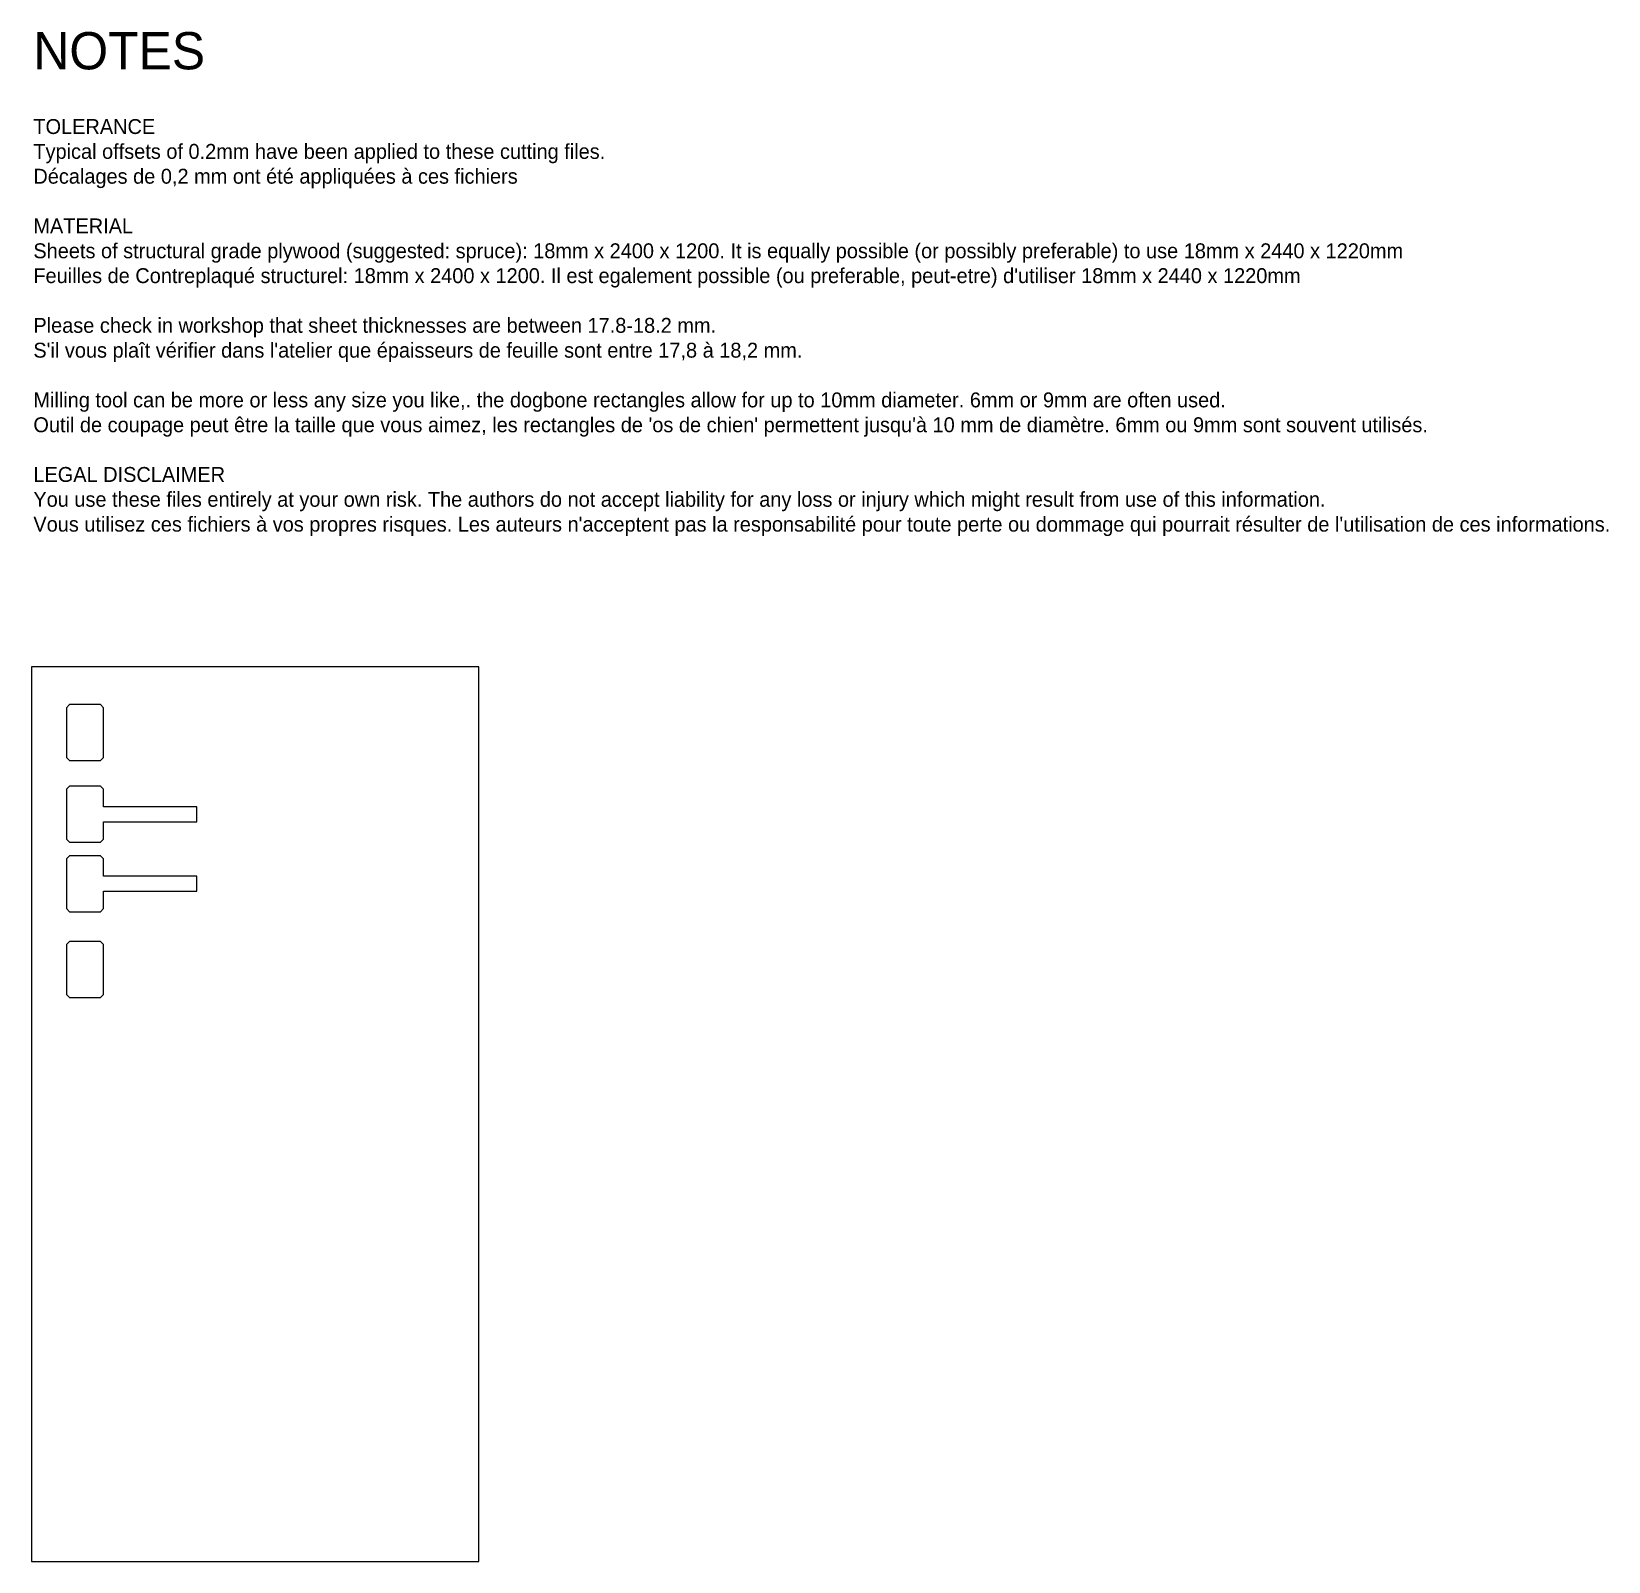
# Model space of a CAD drawing. Header units: inches. Extents: x -797 to 3434, y -1250 to 2855.
import ezdxf

# ---------------------------------------------------------------- set-up
doc = ezdxf.new("R2010")
doc.units = ezdxf.units.IN
doc.header["$MEASUREMENT"] = 0
doc.layers.add('0_BOARD_18mmPLY', color=1, linetype='Continuous')
doc.layers.add('1_6mmTOOL_FullCut_CUT OUTSIDE LINE', color=5, linetype='Continuous')
doc.styles.get("Standard").update_dxf_attribs({"font": 'LH Line1 Sans Thin.ttf'})

msp = doc.modelspace()

# ---------------------------------------------------------------- linework, layer by layer
at = {"layer": '0_BOARD_18mmPLY'}
msp.add_lwpolyline([(-796.5, 1150), (-796.5, -1250), (403.5, -1250), (403.5, 1150)], close=True, dxfattribs=at)
at = {"layer": '1_6mmTOOL_FullCut_CUT OUTSIDE LINE'}
for points in [[(-603.1, 1040.7), (-611.3, 1048.9), (-694.9, 1048.9), (-703.1, 1040.7), (-703.1, 907.1), (-694.9, 898.9), (-611.3, 898.9), (-603.1, 907.1)], [(-353.1, 774.9), (-603.1, 774.9), (-603.1, 821.7), (-611.3, 829.9), (-694.9, 829.9), (-703.1, 821.7), (-703.1, 688.1), (-694.9, 679.9), (-611.3, 679.9), (-603.1, 688.1), (-603.1, 734.9), (-353.1, 734.9)], [(-603.1, 635.1), (-611.3, 643.4), (-694.9, 643.4), (-703.1, 635.1), (-703.1, 501.6), (-694.9, 493.4), (-611.3, 493.4), (-603.1, 501.6), (-603.1, 548.4), (-353.1, 548.4), (-353.1, 588.4), (-603.1, 588.4)], [(-603.1, 405.1), (-611.3, 413.4), (-694.9, 413.4), (-703.1, 405.1), (-703.1, 271.6), (-694.9, 263.4), (-611.3, 263.4), (-603.1, 271.6)]]:
    msp.add_lwpolyline(points, close=True, dxfattribs=at)

# ---------------------------------------------------------------- texts
at = {"layer": '0_BOARD_18mmPLY', "insert": (-791.6, 2853.4), "char_height": 40, "attachment_point": 1}
msp.add_mtext_dynamic_manual_height_columns("{\\H2.5x;NOTES\\P}\\PTOLERANCE\\PTypical offsets of 0.2mm have been applied to these cutting files. \\PDécalages de 0,2 mm ont été appliquées à ces fichiers\\P\\PMATERIAL \\PSheets of structural grade plywood (suggested: spruce): 18mm x 2400 x 1200. It is equally possible (or possibly preferable) to use 18mm x 2440 x 1220mm\\PFeuilles de Contreplaqué structurel: 18mm x 2400 x 1200. Il est egalement possible (ou preferable, peut-etre) d'utiliser 18mm x 2440 x 1220mm\\P\\PPlease check in workshop that sheet thicknesses are between 17.8-18.2 mm. \\PS'il vous plaît vérifier dans l'atelier que épaisseurs de feuille sont entre 17,8 à 18,2 mm.\\P\\PMilling tool can be more or less any size you like,. the dogbone rectangles allow for up to 10mm diameter. 6mm or 9mm are often used.\\POutil de coupage peut être la taille que vous aimez, les rectangles de 'os de chien' permettent jusqu'à 10 mm de diamètre. 6mm ou 9mm sont souvent utilisés.\\P\\PLEGAL DISCLAIMER\\PYou use these files entirely at your own risk. The authors do not accept liability for any loss or injury which might result from use of this information.\\PVous utilisez ces fichiers à vos propres risques. Les auteurs n'acceptent pas la responsabilité pour toute perte ou dommage qui pourrait résulter de l'utilisation de ces informations.", width=4125.418, gutter_width=200, heights=[0], dxfattribs=at)

doc.saveas('drawing.dxf')
